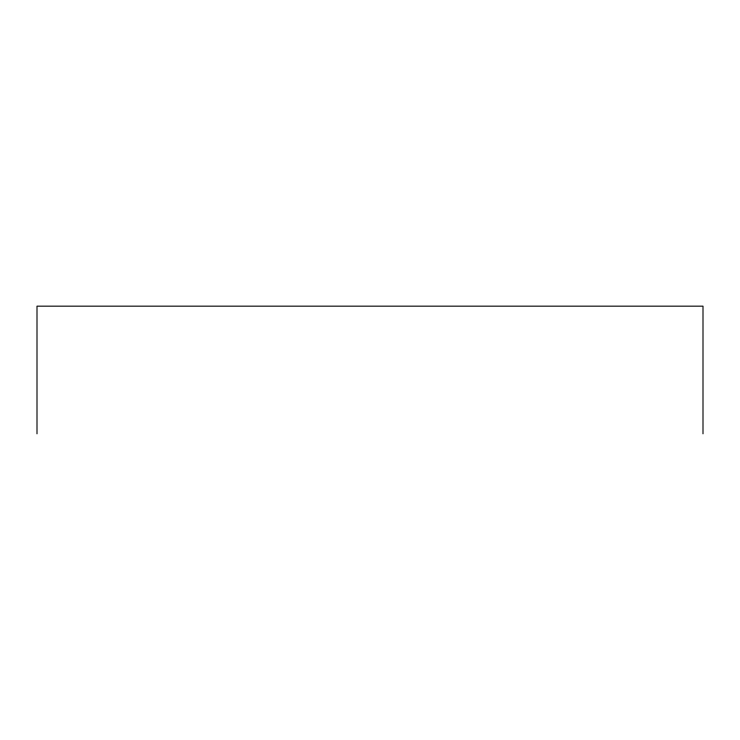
<?xml version="1.0" encoding="UTF-8"?>
<svg xmlns="http://www.w3.org/2000/svg" width="740" height="740" viewBox="0 0 740 740"><rect width="100%" height="100%" fill="white"/><g stroke="black" fill="none" stroke-linecap="round" stroke-linejoin="round"><path stroke-width="1.11" d="M703 433.834L703 306.166L37 306.166L37 433.834"/></g></svg>
